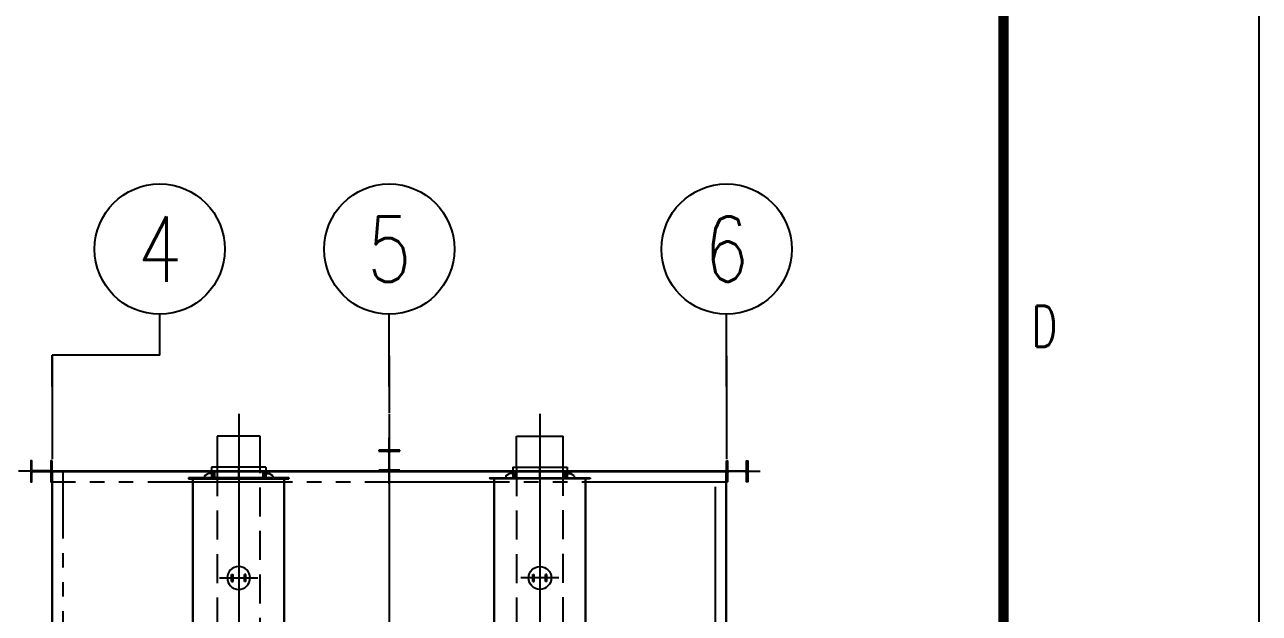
# Model space of a CAD drawing. Header units: millimetres. Extents: x 0 to 232280, y -26939 to 23794.
# Drawn here: x 22670 to 25230, y -11156 to -9936 of the extents above; entities that cross this region are included whole.
import ezdxf
from ezdxf.enums import TextEntityAlignment as Align

# ---------------------------------------------------------------- set-up
doc = ezdxf.new("R2010")
doc.units = ezdxf.units.MM
doc.header["$LTSCALE"] = 30
for name, pattern in [('JNK-CENTER', [34, 30, -1.5, 1, -1.5]), ('JNK-HIDDEN', [3, 2, -1]), ('JNK-PHANTOM', [15, 10, -1, 1, -1, 1, -1])]:
    doc.linetypes.add(name, pattern=pattern)
for name, color, linetype in [('CEN-R', 1, 'JNK-CENTER'), ('CON-C', 4, 'Continuous'), ('CON-G', 3, 'Continuous'), ('CON-W', 7, 'Continuous'), ('CON-Y', 2, 'Continuous'), ('Dim-W', 7, 'Continuous'), ('HID-Y', 2, 'JNK-HIDDEN'), ('PHA-M', 6, 'JNK-PHANTOM'), ('STL-OBJT', 7, 'Continuous')]:
    doc.layers.add(name, color=color, linetype=linetype)
doc.layers.add('CONT-G', color=3, linetype='Continuous', lineweight=25)
doc.styles.add('ROMANS', font='ROMANS.shx', dxfattribs={"width": 0.8})
doc.styles.add('SIMPLEX', font='simplex.shx', dxfattribs={"width": 0.8})

# ---------------------------------------------------------------- blocks, each defined once
blk = doc.blocks.new('TITLE')
at = {"color": 7}
blk.add_line((841, 0), (841, 594.8536585365848), dxfattribs=at)
at = {"color": 7, "const_width": 0.7073170731707307}
blk.add_lwpolyline([(823.3170731707312, 17.3292682926829), (823.3170731707312, 577.1707317073162)], dxfattribs=at)
at = {"color": 7, "style": 'ROMANS', "width": 0.7}
blk.add_text('D', height=2.829268292682921, dxfattribs=at).set_placement((826.1463414633893, 336.5060975609753), align=Align.MIDDLE)
blk = doc.blocks.new('SPRING SUPPORT BASE')
at = {"layer": 'CEN-R'}
blk.add_line((-269.9166666703532, 0), (269.916666663019, 0), dxfattribs=at)
at = {"layer": 'CONT-G'}
for p, q in [((-100.0000000036671, 50), (-100.0000000036671, -50)), ((-100.0000000036671, 50), (-80.00000000366708, 50)), ((-80.00000000366708, 50), (-80.00000000366708, -50)), ((79.99999999610009, 50), (79.99999999610009, -50)), ((99.99999999633292, 50), (79.99999999633292, 50)), ((99.99999999633292, 50), (99.99999999633292, -50)), ((-100.0000000036671, -50), (-80.00000000366708, -50)), ((99.99999999633292, -50), (79.99999999633292, -50))]:
    blk.add_line(p, q, dxfattribs=at)
blk.add_circle((-3.667082637548447e-09, 0), 161.9500000000116, dxfattribs=at)
blk = doc.blocks.new('A$C751203EC')
at = {"layer": 'CEN-R'}
for p, q in [((-20.39807007508352, 0), (75, 0)), ((0, 20.39807007508352), (0, -20.39807007508352))]:
    blk.add_line(p, q, dxfattribs=at)
at = {"layer": 'CON-G'}
for p, q in [((0, 7.999999999970896), (75, 8)), ((0, -8), (75, -8))]:
    blk.add_line(p, q, dxfattribs=at)
blk.add_arc((0, 0), 7.999999999999545, 90, 270, dxfattribs=at)
blk = doc.blocks.new('6002 HEADERBOX')
at = {"layer": 'CEN-R'}
for p, q in [((8.149072527885437e-10, -163.9999999997963), (-5.820766091346741e-11, 0)), ((-681.2000028562034, -142.0611126171279), (-681.2000028560869, -175.4405818845698)), ((-497.2000057072146, -142.0611126170988), (-497.2000057070982, -175.4405818845407)), ((-375.0000057071447, -142.0611126170697), (-375.0000057070283, -175.4405818845116)), ((-225.0000057071447, -142.0611126170697), (-225.0000057070283, -175.4405818845116)), ((-75.00000570714474, -142.0611126170697), (-75.00000570702832, -175.4405818845116)), ((74.99999429285526, -142.0611126170406), (74.99999429297168, -175.4405818844825)), ((224.9999942928553, -142.0611126170406), (224.9999942929717, -175.4405818844825)), ((347.1999942928087, -142.0611126169533), (347.1999942929251, -175.4405818843952)), ((497.1999942928087, -142.0611126169824), (497.1999942929251, -175.4405818844243)), ((681.1999914400512, -142.0611126169824), (681.1999914401677, -175.4405818844243)), ((-681.2000028562034, -11575.93888738246), (-681.2000028560869, -11542.55941811502)), ((-497.2000057072146, -11575.93888738249), (-497.2000057070982, -11542.55941811505)), ((-375.0000057071447, -11575.93888738252), (-375.0000057070283, -11542.55941811508)), ((-225.0000057071447, -11575.93888738252), (-225.0000057070283, -11542.55941811508)), ((-75.00000570714474, -11575.93888738252), (-75.00000570702832, -11542.55941811508)), ((74.99999429285526, -11575.93888738255), (74.99999429297168, -11542.55941811511)), ((224.9999942928553, -11575.93888738255), (224.9999942929717, -11542.55941811511)), ((347.1999942928087, -11575.93888738264), (347.1999942929251, -11542.5594181152)), ((497.1999942928087, -11575.93888738261), (497.1999942929251, -11542.55941811517)), ((681.1999914400512, -11575.93888738261), (681.1999914401677, -11542.55941811517)), ((8.149072527885437e-10, -11717.99999999959), (-5.820766091346741e-11, -11553.9999999998))]:
    blk.add_line(p, q, dxfattribs=at)
at = {"layer": 'CON-W', "const_width": 19}
for points in [[(-681.2000028541079, -149.9999999999854), (-681.2000028541079, -154.999999999869)], [(-681.2000028539915, -157.999999999869), (-681.2000028539915, -163.999999999869)], [(-497.2000057050027, -149.9999999999854), (-497.2000057050027, -154.9999999998399)], [(-497.2000057050027, -157.9999999998399), (-497.2000057050027, -163.9999999998399)], [(-375.0000057050493, -149.9999999999563), (-375.0000057050493, -154.9999999998108)], [(-375.0000057050493, -157.9999999998108), (-375.0000057050493, -163.9999999998108)], [(-225.0000057050493, -149.9999999999563), (-225.0000057050493, -154.9999999998108)], [(-225.0000057050493, -157.9999999998108), (-225.0000057050493, -163.9999999998108)], [(-75.00000570504926, -149.9999999999272), (-75.00000570504926, -154.9999999997817)], [(-75.00000570504926, -157.9999999997817), (-75.00000570504926, -163.9999999997817)], [(74.99999429495074, -149.9999999999272), (74.99999429495074, -154.9999999997817)], [(74.99999429495074, -157.9999999997817), (74.99999429495074, -163.9999999997817)], [(224.9999942949507, -149.9999999998981), (224.9999942949507, -154.9999999997817)], [(224.9999942949507, -157.9999999997817), (224.9999942949507, -163.9999999997817)], [(347.1999942950206, -149.9999999998399), (347.1999942950206, -154.9999999996944)], [(347.1999942950206, -157.9999999996944), (347.1999942950206, -163.9999999996944)], [(497.1999942950206, -149.999999999869), (497.1999942950206, -154.9999999997235)], [(497.1999942950206, -157.9999999997235), (497.1999942950206, -163.9999999997235)], [(681.1999914421467, -149.999999999869), (681.1999914421467, -154.9999999997235)], [(681.1999914422631, -157.9999999997235), (681.1999914422631, -163.9999999997235)], [(-681.2000028539915, -11559.99999999972), (-681.2000028539915, -11553.99999999972)], [(-497.2000057050027, -11559.99999999975), (-497.2000057050027, -11553.99999999975)], [(-375.0000057050493, -11559.99999999978), (-375.0000057050493, -11553.99999999978)], [(-225.0000057050493, -11559.99999999978), (-225.0000057050493, -11553.99999999978)], [(-75.00000570504926, -11559.99999999981), (-75.00000570504926, -11553.99999999981)], [(74.99999429495074, -11559.99999999981), (74.99999429495074, -11553.99999999981)], [(224.9999942949507, -11559.99999999981), (224.9999942949507, -11553.99999999981)], [(347.1999942950206, -11559.9999999999), (347.1999942950206, -11553.9999999999)], [(497.1999942950206, -11559.99999999987), (497.1999942950206, -11553.99999999987)], [(681.1999914422631, -11559.99999999987), (681.1999914422631, -11553.99999999987)], [(-681.2000028541079, -11567.99999999961), (-681.2000028541079, -11562.99999999972)], [(-497.2000057050027, -11567.99999999961), (-497.2000057050027, -11562.99999999975)], [(-375.0000057050493, -11567.99999999964), (-375.0000057050493, -11562.99999999978)], [(-225.0000057050493, -11567.99999999964), (-225.0000057050493, -11562.99999999978)], [(-75.00000570504926, -11567.99999999967), (-75.00000570504926, -11562.99999999981)], [(74.99999429495074, -11567.99999999967), (74.99999429495074, -11562.99999999981)], [(224.9999942949507, -11567.99999999969), (224.9999942949507, -11562.99999999981)], [(347.1999942950206, -11567.99999999975), (347.1999942950206, -11562.9999999999)], [(497.1999942950206, -11567.99999999972), (497.1999942950206, -11562.99999999987)], [(681.1999914421467, -11567.99999999972), (681.1999914421467, -11562.99999999987)]]:
    blk.add_lwpolyline(points, dxfattribs=at)
at = {"layer": 'CONT-G'}
for p, q in [((382.5999999986961, -1.455191522836685e-11), (-384.6000000011409, 1.455191522836685e-11)), ((-384.6000000011409, 1.455191522836685e-11), (-384.6000000011409, -149.9999999999854)), ((-711.2000028539915, -157.999999999869), (711.1999914401677, -157.9999999997235)), ((-711.2000028539915, -157.999999999869), (-711.2000028539915, -163.999999999869)), ((-711.2000028539915, -163.999999999869), (711.1999914401677, -163.9999999997235)), ((-650.0000171190477, -11559.99999999987), (-650.0000171190477, -163.9999999998618)), ((-645.0000171190477, -11559.99999999987), (-645.0000171190477, -163.9999999998618)), ((-484.6000000012573, -119.9999999999854), (-434.6000000012573, -89.99999999998545)), ((-484.6000000012573, -119.9999999999854), (-484.6000000012573, -149.9999999999563)), ((-384.6000000011409, -89.99999999998545), (-434.6000000012573, -89.99999999998545)), ((382.5999999986961, -1.455191522836685e-11), (382.5999999986961, -150.0000000000146)), ((382.5999999986961, -90.00000000004366), (432.5999999988126, -90.00000000001455)), ((482.5999999988126, -120.0000000000146), (432.5999999988126, -90.00000000001455)), ((482.5999999988126, -119.9999999999854), (482.5999999988126, -149.9999999999854)), ((645.0000057052239, -11559.99999999987), (645.0000057052239, -163.9999999997308)), ((650.0000057052239, -11559.99999999987), (650.0000057052239, -163.9999999997308)), ((-711.2000028539915, -11553.99999999972), (711.1999914401677, -11553.99999999987)), ((-711.2000028539915, -11559.99999999972), (711.1999914401677, -11559.99999999987)), ((650.0000057052239, -11559.99999999987), (-650.0000171190477, -11559.99999999987)), ((-484.6000000012573, -11597.99999999961), (-484.6000000012573, -11567.99999999964)), ((-484.6000000012573, -11597.99999999961), (-434.6000000012573, -11627.99999999961)), ((-384.6000000011409, -11627.99999999961), (-434.6000000012573, -11627.99999999961)), ((-384.6000000011409, -11717.99999999961), (-384.6000000011409, -11567.99999999961)), ((382.5999999986961, -11717.99999999958), (-384.6000000011409, -11717.99999999961)), ((382.5999999986961, -11717.99999999958), (382.5999999986961, -11567.99999999958)), ((382.5999999986961, -11627.99999999955), (432.5999999988126, -11627.99999999958)), ((482.5999999988126, -11597.99999999958), (432.5999999988126, -11627.99999999958)), ((482.5999999988126, -11597.99999999961), (482.5999999988126, -11567.99999999961))]:
    blk.add_line(p, q, dxfattribs=at)
for points in [[(-711.2000028539915, -149.9999999999854), (-711.2000028539915, -154.999999999869), (711.1999914401677, -154.9999999998399), (711.1999914401677, -149.9999999999854)], [(-711.2000028539915, -11567.99999999961), (-711.2000028539915, -11562.99999999972), (711.1999914401677, -11562.99999999975), (711.1999914401677, -11567.99999999961)]]:
    blk.add_lwpolyline(points, close=True, dxfattribs=at)
at = {"layer": 'Dim-W'}
for p, q in [((711.1999914401677, -157.9999999997235), (711.1999914401677, -163.9999999997235)), ((711.1999914401677, -11559.99999999987), (711.1999914401677, -11553.99999999987))]:
    blk.add_line(p, q, dxfattribs=at)
at = {"layer": 'STL-OBJT', "extrusion": (0, 0, -1), "zscale": -1, "rotation": 270}
blk.add_blockref('A$C751203EC', (350.0000057070283, -75.00000000007276), dxfattribs=at)
at = {"layer": 'STL-OBJT', "rotation": 270}
blk.add_blockref('A$C751203EC', (349.9999942930881, -74.99999999998545), dxfattribs=at)
blk = doc.blocks.new('col-line')
at = {"layer": 'CON-Y'}
blk.add_line((0, 3), (0, 8), dxfattribs=at)
blk.add_circle((0, 12.5), 4.5, dxfattribs=at)
at = {"layer": 'CON-C', "style": 'SIMPLEX', "width": 0.8}
blk.add_attdef('1', text='', height=4.5, dxfattribs=at).set_placement((0, 12.5), align=Align.MIDDLE_CENTER)

msp = doc.modelspace()

# ---------------------------------------------------------------- linework, layer by layer
at = {"layer": 'CEN-R'}
for p, q in [((22727.04166786619, -10622.27673016788), (22727.04166786618, -10836.50102707477)), ((23426.26291786617, -10622.27673016788), (23426.26291786617, -10740.31139971433)), ((24125.48416786616, -10622.27673016788), (24125.48416786617, -10836.50102707477)), ((23114.01916786892, -10742.25550507334), (23114.01916786892, -11585.02535534286)), ((23426.26291786606, -10742.25550507333), (23426.26291786606, -11585.02535534257)), ((23426.26291786606, -10742.25550507334), (23426.26291786606, -11585.02535534258)), ((23738.50666786749, -10742.25550507334), (23738.50666786841, -11585.02535534229)), ((23114.01916786904, -10876.88285534331), (23114.01916786892, -10852.89785534334)), ((23014.3936674512, -10873.6742930636), (23014.39366745122, -10878.55604044396)), ((23041.30366703424, -10873.67429306359), (23041.30366703425, -10878.55604044396)), ((23059.17541703425, -10873.67429306359), (23059.17541703427, -10878.55604044395)), ((23081.11291703425, -10873.67429306359), (23081.11291703427, -10878.55604044395)), ((23103.05041703425, -10873.67429306359), (23103.05041703427, -10878.55604044395)), ((23124.98791703425, -10873.67429306358), (23124.98791703427, -10878.55604044395)), ((23146.92541703425, -10873.67429306358), (23146.92541703427, -10878.55604044395)), ((23164.79716703424, -10873.67429306357), (23164.79716703426, -10878.55604044394)), ((23186.73466703424, -10873.67429306358), (23186.73466703426, -10878.55604044394)), ((23213.64466661702, -10873.67429306358), (23213.64466661705, -10878.55604044394))]:
    msp.add_line(p, q, dxfattribs=at)
at = {"layer": 'CEN-R', "ltscale": 0.5}
for p, q in [((23426.26291786606, -10887.03569480666), (23426.26291786606, -10791.85001588067)), ((22752.84325732844, -10861.38035534332), (22657.5113284015, -10861.38035534332)), ((24099.68257840368, -10861.38035534332), (24195.01450733062, -10861.38035534332))]:
    msp.add_line(p, q, dxfattribs=at)
at = {"layer": 'CON-G', "ltscale": 0.5}
for p, q in [((23448.20041786525, -10817.50535534292), (23404.32541786687, -10817.505355344)), ((23404.32541786687, -10817.505355344), (23404.32541786687, -10819.69910534387)), ((23404.32541786687, -10819.69910534387), (23422.8991678681, -10819.69910534387)), ((23425.53166786538, -10822.33160534333), (23425.53166786538, -10856.55410534401)), ((23426.99416786675, -10856.55410534401), (23426.99416786675, -10822.33160534333)), ((23429.62666786838, -10819.69910534387), (23448.20041786525, -10819.69910534387)), ((23448.20041786525, -10819.69910534387), (23448.20041786525, -10817.50535534292)), ((23422.8991678681, -10859.18660534346), (23404.32541786687, -10859.18660534346)), ((23404.32541786687, -10859.18660534346), (23404.32541786687, -10861.38035534332)), ((23404.32541786687, -10861.38035534332), (23448.20041786525, -10861.38035534332)), ((23448.20041786525, -10859.18660534346), (23429.62666786838, -10859.18660534346)), ((23448.20041786525, -10861.38035534332), (23448.20041786525, -10859.18660534346))]:
    msp.add_line(p, q, dxfattribs=at)
at = {"layer": 'CON-G'}
for p, q in [((24125.48416786592, -10861.38035534332), (22726.89541786619, -10861.38035534332)), ((24125.48416786592, -10862.25785534333), (22726.89541786619, -10862.25785534333))]:
    msp.add_line(p, q, dxfattribs=at)
at = {"layer": 'CON-G', "ltscale": 0.5}
for centre, radius, start, end in [((23422.89916786701, -10822.33160534223), 2.632499998365529, 359.9999999733196, 89.99999997415334), ((23429.62666786729, -10822.33160534441), 2.632500000544824, 89.99999997415334, 179.9999999733196), ((23422.89916786701, -10856.5541053451), 2.632499998365529, 270.0000000191765, 2.668042644536231e-08), ((23429.62666786729, -10856.55410534292), 2.632500000544824, 180.0000000266804, 270.0000000191765)]:
    msp.add_arc(centre, radius, start, end, dxfattribs=at)
at = {"layer": 'CON-W', "const_width": 2.77875}
for points in [[(23014.39366745151, -10874.83535534334), (23014.39366745151, -10875.56660534332)], [(23014.39366745152, -10876.00535534332), (23014.39366745152, -10876.88285534332)], [(23041.30366703457, -10874.83535534334), (23041.30366703457, -10875.56660534332)], [(23041.30366703457, -10876.00535534332), (23041.30366703457, -10876.88285534332)], [(23059.17541703456, -10874.83535534334), (23059.17541703456, -10875.56660534331)], [(23059.17541703456, -10876.00535534332), (23059.17541703456, -10876.88285534332)], [(23081.11291703456, -10874.83535534334), (23081.11291703456, -10875.56660534331)], [(23081.11291703456, -10876.00535534332), (23081.11291703456, -10876.88285534332)], [(23103.05041703456, -10874.83535534333), (23103.05041703456, -10875.56660534331)], [(23103.05041703456, -10876.00535534331), (23103.05041703456, -10876.88285534331)], [(23124.98791703456, -10874.83535534333), (23124.98791703456, -10875.56660534331)], [(23124.98791703456, -10876.00535534331), (23124.98791703456, -10876.88285534331)], [(23146.92541703456, -10874.83535534333), (23146.92541703456, -10875.56660534331)], [(23146.92541703456, -10876.00535534331), (23146.92541703456, -10876.88285534331)], [(23164.79716703457, -10874.83535534332), (23164.79716703457, -10875.5666053433)], [(23164.79716703457, -10876.0053553433), (23164.79716703457, -10876.8828553433)], [(23186.73466703457, -10874.83535534332), (23186.73466703457, -10875.5666053433)], [(23186.73466703457, -10876.0053553433), (23186.73466703457, -10876.8828553433)], [(23213.64466661733, -10874.83535534332), (23213.64466661733, -10875.5666053433)], [(23213.64466661735, -10876.0053553433), (23213.64466661735, -10876.8828553433)]]:
    msp.add_lwpolyline(points, dxfattribs=at)
at = {"layer": 'CON-Y'}
for p, q in [((22950.21936996204, -10620.92085477811), (22950.21936996204, -10535.95290703201)), ((22950.21936996204, -10620.92085477811), (22727.04166786619, -10620.92085477811)), ((22727.04166786619, -10685.95290703201), (22727.04166786619, -10620.92085477811))]:
    msp.add_line(p, q, dxfattribs=at)
msp.add_circle((22950.21936996204, -10400.95290703201), 135, dxfattribs=at)
at = {"layer": 'CONT-G'}
for p, q in [((23158.58154182584, -10788.25505836469), (23069.45679370296, -10788.25505836469)), ((23069.45679370296, -10788.25505836469), (23069.45679370296, -10852.89785534334)), ((23158.58154182584, -10852.89785534335), (23158.58154182584, -10788.25505836469)), ((23690.21491786844, -10788.25505836469), (23786.79841953752, -10788.25505836469)), ((23690.21491786844, -10852.89785534335), (23690.21491786844, -10788.25505836469)), ((23786.79841953752, -10852.89785534334), (23786.79841953752, -10788.25505836469)), ((23169.97441786873, -10852.89785534335), (23057.77141786875, -10852.89785534334)), ((23057.77141786875, -10852.89785534334), (23057.77141786875, -10874.83535534334)), ((23169.97441786873, -10852.89785534335), (23169.97441786873, -10874.83535534335)), ((22727.04166786617, -11450.91410534226), (22727.0416678662, -10861.38035534332)), ((22727.91916786617, -11450.91410534226), (22727.9191678662, -10861.38035534332)), ((23010.00616745153, -10876.00535534332), (23218.03216661705, -10876.0053553433)), ((23010.00616745153, -10876.00535534332), (23010.00616745153, -10876.88285534332)), ((23010.00616745153, -10876.88285534332), (23218.03216661705, -10876.8828553433)), ((23018.95666536526, -11585.02535534295), (23018.95666536526, -10876.88285534332)), ((23019.68791536526, -11585.02535534295), (23019.68791536526, -10876.88285534332)), ((23043.14641786874, -10870.44785534334), (23050.45891786874, -10866.06035534334)), ((23043.14641786874, -10870.44785534334), (23043.14641786874, -10874.83535534334)), ((23057.77141786875, -10866.06035534334), (23050.45891786874, -10866.06035534334)), ((23169.97441786873, -10866.06035534335), (23177.28691786874, -10866.06035534334)), ((23184.59941786874, -10870.44785534334), (23177.28691786874, -10866.06035534334)), ((23184.59941786874, -10870.44785534334), (23184.59941786874, -10874.83535534334)), ((23208.3504187033, -11585.02535534278), (23208.3504187033, -10876.8828553433)), ((23209.08166870331, -11585.02535534278), (23209.08166870331, -10876.8828553433)), ((24124.60666786592, -12543.54785534333), (24124.60666786592, -10861.38035534332)), ((24125.48416786592, -12543.54785534333), (24125.48416786592, -10861.38035534332))]:
    msp.add_line(p, q, dxfattribs=at)
for points in [[(22727.0416678662, -10839.44285534332), (22724.84791786619, -10839.44285534332), (22724.84791786619, -10858.01660534333, -0.414213562373095), (22722.2154178662, -10860.64910534332), (22687.9929178662, -10860.64910534332, -0.414213562373095), (22685.3604178662, -10858.01660534333), (22685.3604178662, -10839.44285534332), (22683.1666678662, -10839.44285534332), (22683.1666678662, -10883.31785534332), (22685.3604178662, -10883.31785534332), (22685.3604178662, -10864.74410534332, -0.414213562373095), (22687.9929178662, -10862.11160534333), (22722.2154178662, -10862.11160534333, -0.4142135623730949), (22724.84791786619, -10864.74410534332), (22724.84791786619, -10883.31785534332), (22727.0416678662, -10883.31785534332)], [(24125.48416786592, -10839.44285534332), (24127.67791786592, -10839.44285534332), (24127.67791786592, -10858.01660534333, 0.414213562373095), (24130.31041786592, -10860.64910534332), (24164.53291786592, -10860.64910534332, 0.414213562373095), (24167.16541786592, -10858.01660534333), (24167.16541786592, -10839.44285534332), (24169.35916786592, -10839.44285534332), (24169.35916786592, -10883.31785534332), (24167.16541786592, -10883.31785534332), (24167.16541786592, -10864.74410534332, 0.414213562373095), (24164.53291786592, -10862.11160534333), (24130.31041786592, -10862.11160534333, 0.4142135623730949), (24127.67791786592, -10864.74410534332), (24127.67791786592, -10883.31785534332), (24125.48416786592, -10883.31785534332)]]:
    msp.add_lwpolyline(points, format="xyb", close=True, dxfattribs=at)
msp.add_lwpolyline([(23010.00616745153, -10874.83535534334), (23010.00616745153, -10875.56660534332), (23218.03216661705, -10875.56660534332), (23218.03216661705, -10874.83535534334)], close=True, dxfattribs=at)
at = {"layer": 'Dim-W'}
msp.add_line((23218.03216661705, -10876.0053553433), (23218.03216661705, -10876.8828553433), dxfattribs=at)
at = {"layer": 'HID-Y'}
for p, q in [((23069.45679370295, -10852.89785534334), (23069.45679370296, -11585.0253553429)), ((23158.58154182584, -11585.02535534282), (23158.58154182583, -10852.89785534335)), ((23690.21491787137, -10852.89785534335), (23690.21491787138, -11585.02535534233)), ((23786.79841954044, -12532.15498030764), (23786.79841953752, -10852.89785534334))]:
    msp.add_line(p, q, dxfattribs=at)
at = {"layer": 'PHA-M'}
for p, q in [((22749.85666786622, -11450.91410534226), (22749.8566678662, -10861.38035534332)), ((24102.66916786592, -12543.54785534333), (24102.66916786592, -10861.38035534332)), ((24125.48416786592, -10884.19535534333), (22726.89541786619, -10884.19535534333))]:
    msp.add_line(p, q, dxfattribs=at)

# ---------------------------------------------------------------- block references
at = {"linetype": 'ByBlock', "xscale": 29.99999999699995, "yscale": 29.99999999699995, "zscale": 29.99999999699995}
msp.add_blockref('TITLE', (1.198058801309034e-05, -20655.88268057358), dxfattribs=at)
at = {"layer": 'CON-W', "xscale": 30, "yscale": 30, "zscale": 30}
for p, values in [((23426.26291786617, -10775.95290703201), {'1': '5'}), ((24125.48416786616, -10775.95290703201), {'1': '6'})]:
    msp.add_blockref('col-line', p, dxfattribs=at).add_auto_attribs(values)
at = {"layer": 'Dim-W', "yscale": 0.14625, "zscale": 0.14625, "rotation": 180}
for p, xscale in [((23114.01916786472, -11082.27639489502), -0.14625), ((23738.50666786739, -11082.27639489502), 0.14625)]:
    msp.add_blockref('SPRING SUPPORT BASE', p, dxfattribs=dict(at, xscale=xscale))
at = {"layer": 'HID-Y', "xscale": -0.14625, "yscale": 0.14625, "zscale": 0.14625}
msp.add_blockref('6002 HEADERBOX', (23738.5066678632, -10852.89785534334), dxfattribs=at)
at = {"layer": 'STL-OBJT', "extrusion": (0, 0, -1), "xscale": 0.14625, "yscale": 0.14625, "zscale": -0.14625, "rotation": 270}
msp.add_blockref('A$C751203EC', (-23062.83166703427, -10863.86660534335), dxfattribs=at)
at = {"layer": 'STL-OBJT', "xscale": 0.14625, "yscale": 0.14625, "zscale": 0.14625, "rotation": 270}
msp.add_blockref('A$C751203EC', (23165.20666703428, -10863.86660534334), dxfattribs=at)

# ---------------------------------------------------------------- texts
at = {"layer": 'CON-C', "style": 'SIMPLEX', "width": 0.8}
msp.add_attdef('4', text='1', height=135, dxfattribs=at).set_placement((22950.21936996204, -10400.95290703201), align=Align.MIDDLE_CENTER)

doc.saveas('drawing.dxf')
